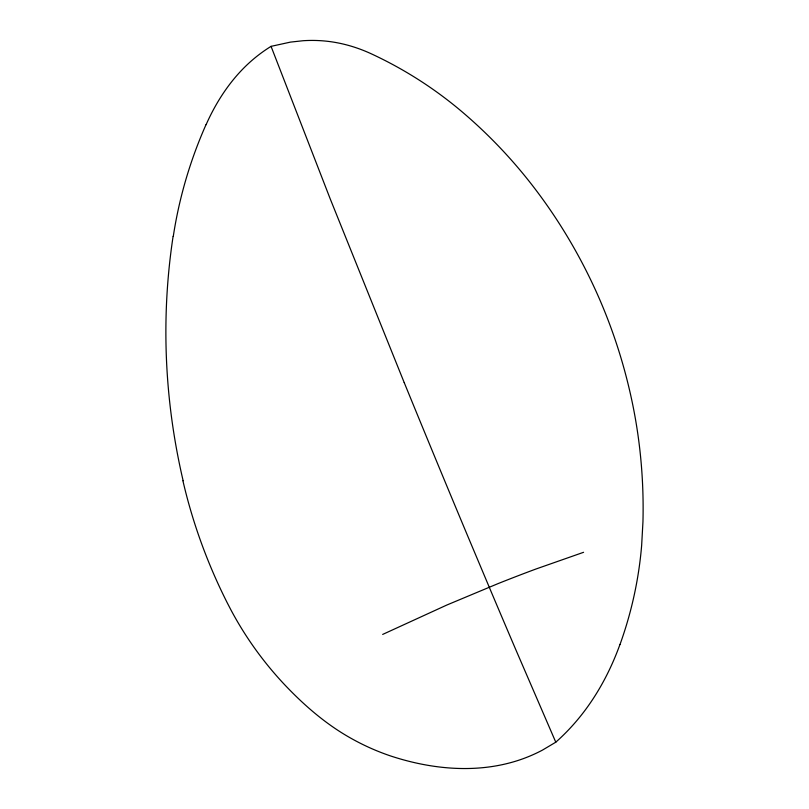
<?xml version="1.0" encoding="UTF-8"?>
<svg xmlns="http://www.w3.org/2000/svg" width="809" height="809" viewBox="0 0 809 809"><rect width="100%" height="100%" fill="white"/><g stroke="black" fill="none" stroke-linecap="round" stroke-linejoin="round"><path stroke-width="1.21" d="M619.957 644.47C609.804 672.542 595.262 699.209 575.755 721.891A210.916 207.883 -74.1 0 1 555.783 742.197L542.475 750.105A157.856 155.864 80.4 0 1 521.36 759.338C479.11 774.082 432.421 769.743 390.545 755.94A233.255 232.213 -38.6 0 1 351.733 738.698C326.573 724.753 304.599 705.772 284.879 684.97A356.526 347.698 -0.3 0 1 231.111 610.259L227.258 602.847A587.728 550.221 10.5 0 1 182.925 480.819M206.113 124.637C217.591 98.799 233.983 74.691 256.16 56.893A135.649 124.101 -25 0 1 271.055 46.356L290.461 42.108L303.233 40.713A133.707 122.321 -27.5 0 1 328.403 41.401C343.309 43.221 357.841 47.569 371.442 53.879A460.028 428.81 -50.6 0 1 461.423 111.268A568.474 524.465 -57.4 0 1 536.468 190.762A598.225 549.584 -58.6 0 1 594.524 287.953A570.436 526.457 -57.8 0 1 631.687 399.717A527.023 490.244 -56.9 0 1 642.953 521.785L641.658 545.286A377.5 361.461 -55.5 0 1 619.997 644.49M382.667 634.428L446.79 605.051L498.152 583.572A181.145 19.547 -22.1 0 1 535.77 569.081L583.582 552.304M555.783 742.197L515.818 649.708A402.74 7.534 67.5 0 1 490.972 591.278L467.845 536.327A365.021 6.988 67.5 0 1 454.314 503.946A383.395 7.251 67.5 0 1 404.207 382.576M404.187 382.536L330.203 198.842L271.055 46.356M183.137 480.758A763.352 694.021 14.5 0 1 173.096 236.43M173.268 236.44A491.235 460.827 0.5 0 1 206.032 124.616"/></g></svg>
